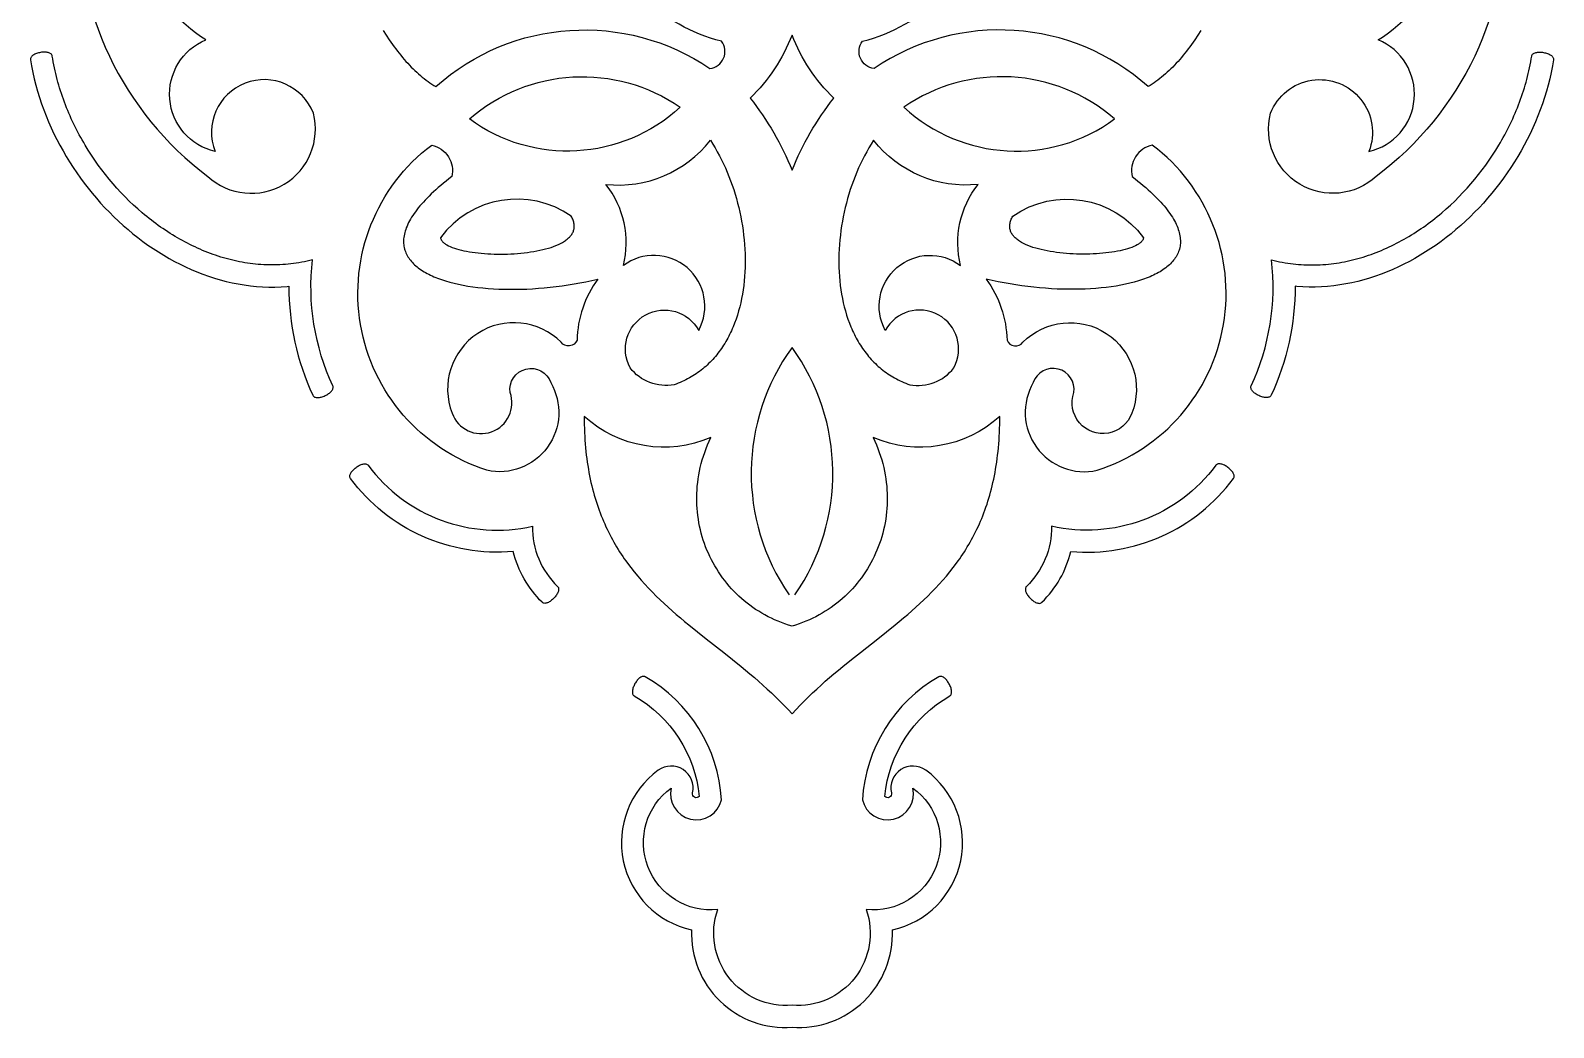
# Model space of a CAD drawing. Extents: x -809 to -401, y -253 to 409.
# Drawn here: x -777.9 to -432.2, y -253 to -26.8 of the extents above; entities that cross this region are included whole.
import ezdxf

# ---------------------------------------------------------------- set-up
doc = ezdxf.new("R2010")
doc.units = 0
doc.layers.add('LAYER_1', color=18, linetype='CONTINUOUS')

msp = doc.modelspace()

# ---------------------------------------------------------------- linework, layer by layer
at = {"layer": 'LAYER_1'}
for points in [[(-732.71, 61.3, 0.526463), (-737.64, -59.87, 0.747044), (-713.69, -45.54, 1), (-736, -54.23, -0.727969), (-738.11, -28.87, -0.677987), (-725.66, 38.06, 1)], [(-477.4, 61.3, -0.526463), (-472.46, -59.87, -0.747044), (-496.42, -45.54, -1), (-474.11, -54.23, 0.727969), (-471.99, -28.87, 0.677987), (-484.44, 38.06, -1)], [(-605.05, -58.48, -0.071224), (-595.58, -42.1, -0.106357), (-605.05, -27.82, -0.106357), (-614.52, -42.1, -0.071224)], [(-709.28, -107.44, -0.138122), (-713.89, -78.79), (-714.51, -78.95), (-715.12, -79.09), (-715.73, -79.23), (-716.34, -79.35), (-716.96, -79.46), (-717.57, -79.56), (-718.19, -79.65), (-718.8, -79.73), (-719.42, -79.8), (-720.04, -79.86), (-720.65, -79.9), (-721.27, -79.94), (-721.89, -79.97), (-722.5, -79.98), (-723.12, -79.98), (-723.73, -79.98), (-724.35, -79.96), (-724.96, -79.93), (-725.58, -79.9), (-726.19, -79.85), (-726.81, -79.79), (-727.42, -79.72), (-728.03, -79.65), (-728.64, -79.56), (-729.25, -79.46), (-729.86, -79.36), (-730.47, -79.24), (-731.07, -79.12), (-731.68, -78.98), (-732.28, -78.84), (-732.89, -78.68), (-733.49, -78.52), (-734.09, -78.35), (-734.69, -78.17), (-735.28, -77.98), (-735.88, -77.78), (-736.47, -77.58), (-737.06, -77.36), (-737.65, -77.14), (-738.24, -76.9), (-738.82, -76.66), (-739.4, -76.41), (-739.98, -76.16), (-740.56, -75.89), (-741.14, -75.62), (-741.71, -75.33), (-742.28, -75.04), (-742.85, -74.75), (-743.41, -74.44), (-743.98, -74.13), (-744.53, -73.81), (-745.09, -73.48), (-745.64, -73.14), (-746.19, -72.8), (-746.74, -72.45), (-747.29, -72.09), (-747.83, -71.73), (-748.36, -71.36), (-748.9, -70.98), (-749.43, -70.59), (-749.95, -70.2), (-750.47, -69.8), (-750.99, -69.39), (-751.51, -68.98), (-752.02, -68.56), (-752.53, -68.14), (-753.53, -67.27), (-754.51, -66.37), (-755.48, -65.46), (-756.43, -64.51), (-757.36, -63.55), (-758.27, -62.56), (-759.16, -61.55), (-760.03, -60.52), (-760.88, -59.47), (-761.7, -58.41), (-762.51, -57.32), (-763.29, -56.21), (-764.05, -55.09), (-764.78, -53.95), (-765.49, -52.79), (-765.83, -52.2), (-766.17, -51.61), (-766.5, -51.02), (-766.83, -50.43), (-767.15, -49.83), (-767.46, -49.22), (-767.77, -48.62), (-768.07, -48.01), (-768.36, -47.39), (-768.64, -46.78), (-768.92, -46.16), (-769.19, -45.53), (-769.45, -44.91), (-769.71, -44.28), (-769.96, -43.65), (-770.2, -43.01), (-770.43, -42.38), (-770.65, -41.74), (-770.87, -41.09), (-771.08, -40.45), (-771.28, -39.8), (-771.48, -39.15), (-771.66, -38.5), (-771.84, -37.85), (-772.01, -37.19), (-772.17, -36.54), (-772.33, -35.88), (-772.47, -35.22), (-772.61, -34.55), (-772.74, -33.89), (-772.86, -33.22), (-772.97, -32.56), (-773.01, -32.41), (-773.07, -32.28), (-773.16, -32.16), (-773.27, -32.05), (-773.4, -31.96), (-773.54, -31.88), (-773.71, -31.82), (-773.89, -31.76), (-774.08, -31.72), (-774.28, -31.69), (-774.5, -31.68), (-774.72, -31.67), (-774.94, -31.67), (-775.17, -31.69), (-775.4, -31.71), (-775.64, -31.75), (-775.87, -31.79), (-776.09, -31.85), (-776.32, -31.91), (-776.53, -31.98), (-776.74, -32.06), (-776.93, -32.15), (-777.11, -32.25), (-777.28, -32.35), (-777.43, -32.46), (-777.57, -32.58), (-777.68, -32.7), (-777.78, -32.83), (-777.85, -32.97), (-777.89, -33.11), (-777.91, -33.25), (-777.9, -33.41), (-777.65, -34.8), (-777.36, -36.26), (-777.04, -37.7), (-776.68, -39.13), (-776.28, -40.56), (-775.85, -41.97), (-775.38, -43.37), (-774.88, -44.76), (-774.35, -46.13), (-773.79, -47.5), (-773.19, -48.84), (-772.57, -50.18), (-771.92, -51.5), (-771.23, -52.8), (-770.52, -54.08), (-769.78, -55.35), (-769.02, -56.6), (-768.22, -57.84), (-767.4, -59.05), (-766.56, -60.25), (-765.69, -61.42), (-764.8, -62.58), (-763.88, -63.71), (-762.94, -64.82), (-761.98, -65.91), (-760.99, -66.98), (-759.99, -68.02), (-758.96, -69.04), (-757.91, -70.04), (-756.85, -71.01), (-755.76, -71.95), (-754.66, -72.87), (-753.53, -73.76), (-752.39, -74.62), (-751.23, -75.45), (-750.06, -76.25), (-748.87, -77.03), (-747.66, -77.77), (-746.44, -78.48), (-745.2, -79.16), (-743.95, -79.81), (-742.68, -80.42), (-741.4, -81), (-740.11, -81.54), (-738.81, -82.05), (-737.49, -82.52), (-736.16, -82.95), (-734.83, -83.34), (-733.48, -83.69), (-732.12, -84), (-730.76, -84.28), (-729.38, -84.5), (-728, -84.69), (-726.62, -84.83), (-725.23, -84.93), (-723.83, -84.98), (-722.43, -84.98), (-721.02, -84.94), (-719.62, -84.84), (-719.25, -84.8, 0.109473), (-713.82, -109.54), (-713.74, -109.67), (-713.65, -109.78), (-713.53, -109.87), (-713.4, -109.95), (-713.25, -110), (-713.08, -110.04), (-712.91, -110.06), (-712.72, -110.06), (-712.52, -110.05), (-712.32, -110.03), (-712.11, -109.99), (-711.89, -109.94), (-711.68, -109.88), (-711.46, -109.8), (-711.24, -109.72), (-711.03, -109.62), (-710.82, -109.52), (-710.61, -109.41), (-710.42, -109.29), (-710.23, -109.17), (-710.05, -109.04), (-709.89, -108.9), (-709.73, -108.76), (-709.6, -108.62), (-709.48, -108.47), (-709.38, -108.32), (-709.31, -108.17), (-709.25, -108.02), (-709.22, -107.87), (-709.21, -107.73), (-709.23, -107.58)], [(-500.82, -107.44, 0.138122), (-496.21, -78.79), (-495.6, -78.95), (-494.99, -79.09), (-494.37, -79.23), (-493.76, -79.35), (-493.15, -79.46), (-492.53, -79.56), (-491.92, -79.65), (-491.3, -79.73), (-490.68, -79.8), (-490.07, -79.86), (-489.45, -79.9), (-488.84, -79.94), (-488.22, -79.97), (-487.6, -79.98), (-486.99, -79.98), (-486.37, -79.98), (-485.76, -79.96), (-485.14, -79.93), (-484.53, -79.9), (-483.91, -79.85), (-483.3, -79.79), (-482.69, -79.72), (-482.08, -79.65), (-481.46, -79.56), (-480.85, -79.46), (-480.25, -79.36), (-479.64, -79.24), (-479.03, -79.12), (-478.43, -78.98), (-477.82, -78.84), (-477.22, -78.68), (-476.62, -78.52), (-476.02, -78.35), (-475.42, -78.17), (-474.82, -77.98), (-474.23, -77.78), (-473.63, -77.58), (-473.04, -77.36), (-472.45, -77.14), (-471.87, -76.9), (-471.28, -76.66), (-470.7, -76.41), (-470.12, -76.16), (-469.54, -75.89), (-468.97, -75.62), (-468.39, -75.33), (-467.82, -75.04), (-467.26, -74.75), (-466.69, -74.44), (-466.13, -74.13), (-465.57, -73.81), (-465.01, -73.48), (-464.46, -73.14), (-463.91, -72.8), (-463.36, -72.45), (-462.82, -72.09), (-462.28, -71.73), (-461.74, -71.36), (-461.21, -70.98), (-460.68, -70.59), (-460.15, -70.2), (-459.63, -69.8), (-459.11, -69.39), (-458.6, -68.98), (-458.09, -68.56), (-457.58, -68.14), (-456.58, -67.27), (-455.59, -66.37), (-454.63, -65.46), (-453.68, -64.51), (-452.75, -63.55), (-451.84, -62.56), (-450.95, -61.55), (-450.08, -60.52), (-449.23, -59.47), (-448.4, -58.41), (-447.6, -57.32), (-446.82, -56.21), (-446.06, -55.09), (-445.32, -53.95), (-444.62, -52.79), (-444.27, -52.2), (-443.93, -51.61), (-443.6, -51.02), (-443.27, -50.43), (-442.96, -49.83), (-442.64, -49.22), (-442.34, -48.62), (-442.04, -48.01), (-441.75, -47.39), (-441.46, -46.78), (-441.19, -46.16), (-440.92, -45.53), (-440.65, -44.91), (-440.4, -44.28), (-440.15, -43.65), (-439.91, -43.01), (-439.68, -42.38), (-439.45, -41.74), (-439.23, -41.09), (-439.02, -40.45), (-438.82, -39.8), (-438.63, -39.15), (-438.44, -38.5), (-438.26, -37.85), (-438.09, -37.19), (-437.93, -36.54), (-437.78, -35.88), (-437.63, -35.22), (-437.49, -34.55), (-437.37, -33.89), (-437.25, -33.22), (-437.14, -32.56), (-437.1, -32.41), (-437.03, -32.28), (-436.95, -32.16), (-436.84, -32.05), (-436.71, -31.96), (-436.56, -31.88), (-436.4, -31.82), (-436.22, -31.76), (-436.02, -31.72), (-435.82, -31.69), (-435.61, -31.68), (-435.39, -31.67), (-435.16, -31.67), (-434.93, -31.69), (-434.7, -31.71), (-434.47, -31.75), (-434.24, -31.79), (-434.01, -31.85), (-433.79, -31.91), (-433.57, -31.98), (-433.37, -32.06), (-433.17, -32.15), (-432.99, -32.25), (-432.82, -32.35), (-432.67, -32.46), (-432.54, -32.58), (-432.42, -32.7), (-432.33, -32.83), (-432.26, -32.97), (-432.21, -33.11), (-432.2, -33.25), (-432.21, -33.41), (-432.45, -34.8), (-432.74, -36.26), (-433.07, -37.7), (-433.43, -39.13), (-433.83, -40.56), (-434.26, -41.97), (-434.72, -43.37), (-435.22, -44.76), (-435.75, -46.13), (-436.32, -47.5), (-436.91, -48.84), (-437.54, -50.18), (-438.19, -51.5), (-438.87, -52.8), (-439.58, -54.08), (-440.32, -55.35), (-441.09, -56.6), (-441.88, -57.84), (-442.7, -59.05), (-443.54, -60.25), (-444.41, -61.42), (-445.31, -62.58), (-446.22, -63.71), (-447.16, -64.82), (-448.13, -65.91), (-449.11, -66.98), (-450.12, -68.02), (-451.14, -69.04), (-452.19, -70.04), (-453.26, -71.01), (-454.34, -71.95), (-455.45, -72.87), (-456.57, -73.76), (-457.71, -74.62), (-458.87, -75.45), (-460.05, -76.25), (-461.24, -77.03), (-462.45, -77.77), (-463.67, -78.48), (-464.91, -79.16), (-466.16, -79.81), (-467.42, -80.42), (-468.7, -81), (-469.99, -81.54), (-471.3, -82.05), (-472.61, -82.52), (-473.94, -82.95), (-475.28, -83.34), (-476.63, -83.69), (-477.98, -84), (-479.35, -84.28), (-480.72, -84.5), (-482.1, -84.69), (-483.49, -84.83), (-484.88, -84.93), (-486.28, -84.98), (-487.68, -84.98), (-489.08, -84.94), (-490.49, -84.84), (-490.86, -84.8, -0.109473), (-496.28, -109.54), (-496.36, -109.67), (-496.46, -109.78), (-496.57, -109.87), (-496.71, -109.95), (-496.86, -110), (-497.02, -110.04), (-497.2, -110.06), (-497.39, -110.06), (-497.58, -110.05), (-497.79, -110.03), (-498, -109.99), (-498.21, -109.94), (-498.43, -109.88), (-498.65, -109.8), (-498.86, -109.72), (-499.08, -109.62), (-499.29, -109.52), (-499.49, -109.41), (-499.69, -109.29), (-499.88, -109.17), (-500.05, -109.04), (-500.22, -108.9), (-500.37, -108.76), (-500.51, -108.62), (-500.62, -108.47), (-500.72, -108.32), (-500.8, -108.17), (-500.85, -108.02), (-500.89, -107.87), (-500.89, -107.73), (-500.87, -107.58)], [(-630.43, -44.18, -0.358199), (-678.28, -46.83, -0.342514)], [(-579.67, -44.18, 0.358199), (-531.82, -46.83, 0.342514)], [(-623.58, -51.67), (-623.04, -52.52), (-622.52, -53.39), (-622.01, -54.27), (-621.52, -55.17), (-621.05, -56.09), (-620.6, -57.02), (-620.16, -57.96), (-619.75, -58.92), (-619.36, -59.89), (-618.98, -60.87), (-618.62, -61.86), (-618.29, -62.86), (-617.97, -63.87), (-617.67, -64.89), (-617.39, -65.91), (-617.14, -66.94), (-616.9, -67.98), (-616.68, -69.02), (-616.49, -70.06), (-616.31, -71.11), (-616.16, -72.16), (-616.03, -73.21), (-615.92, -74.26), (-615.83, -75.31), (-615.76, -76.36), (-615.71, -77.41), (-615.69, -78.45), (-615.69, -79.49), (-615.71, -80.52), (-615.75, -81.55), (-615.82, -82.58), (-615.9, -83.59), (-616.02, -84.6), (-616.15, -85.6), (-616.31, -86.58), (-616.49, -87.56), (-616.7, -88.53), (-616.93, -89.48), (-617.18, -90.42), (-617.46, -91.35), (-617.76, -92.26), (-618.08, -93.16), (-618.44, -94.04), (-618.62, -94.47), (-618.81, -94.9), (-619.01, -95.32), (-619.21, -95.74), (-619.42, -96.16), (-619.64, -96.56), (-619.86, -96.97), (-620.09, -97.37), (-620.32, -97.76), (-620.57, -98.15), (-620.81, -98.54), (-621.07, -98.91), (-621.33, -99.29), (-621.6, -99.65), (-621.87, -100.01), (-622.15, -100.37), (-622.44, -100.72), (-622.73, -101.06), (-623.03, -101.4), (-623.34, -101.73), (-623.65, -102.05), (-623.97, -102.37), (-624.3, -102.68), (-624.63, -102.98), (-624.97, -103.28), (-625.32, -103.56), (-625.67, -103.85), (-626.03, -104.12), (-626.4, -104.39), (-626.78, -104.65), (-627.16, -104.9), (-627.54, -105.15), (-627.94, -105.38), (-628.34, -105.61), (-628.75, -105.84), (-629.16, -106.05), (-629.59, -106.25), (-630.02, -106.45), (-630.45, -106.64), (-630.9, -106.82), (-631.35, -106.99), (-631.8, -107.15, -0.281746), (-641.78, -103.34, -1), (-626.23, -94.82, 0.804237), (-643.33, -80.1, 0.232753), (-647.28, -61.69, 0.258754)], [(-586.52, -51.67), (-587.06, -52.52), (-587.59, -53.39), (-588.1, -54.27), (-588.58, -55.17), (-589.05, -56.09), (-589.51, -57.02), (-589.94, -57.96), (-590.35, -58.92), (-590.75, -59.89), (-591.13, -60.87), (-591.48, -61.86), (-591.82, -62.86), (-592.14, -63.87), (-592.43, -64.89), (-592.71, -65.91), (-592.97, -66.94), (-593.21, -67.98), (-593.42, -69.02), (-593.62, -70.06), (-593.79, -71.11), (-593.95, -72.16), (-594.08, -73.21), (-594.19, -74.26), (-594.28, -75.31), (-594.35, -76.36), (-594.39, -77.41), (-594.42, -78.45), (-594.42, -79.49), (-594.4, -80.52), (-594.36, -81.55), (-594.29, -82.58), (-594.2, -83.59), (-594.09, -84.6), (-593.95, -85.6), (-593.8, -86.58), (-593.61, -87.56), (-593.41, -88.53), (-593.18, -89.48), (-592.93, -90.42), (-592.65, -91.35), (-592.35, -92.26), (-592.02, -93.16), (-591.67, -94.04), (-591.48, -94.47), (-591.29, -94.9), (-591.1, -95.32), (-590.89, -95.74), (-590.68, -96.16), (-590.47, -96.56), (-590.24, -96.97), (-590.02, -97.37), (-589.78, -97.76), (-589.54, -98.15), (-589.29, -98.54), (-589.04, -98.91), (-588.77, -99.29), (-588.51, -99.65), (-588.23, -100.01), (-587.95, -100.37), (-587.67, -100.72), (-587.37, -101.06), (-587.07, -101.4), (-586.76, -101.73), (-586.45, -102.05), (-586.13, -102.37), (-585.8, -102.68), (-585.47, -102.98), (-585.13, -103.28), (-584.78, -103.56), (-584.43, -103.85), (-584.07, -104.12), (-583.7, -104.39), (-583.33, -104.65), (-582.95, -104.9), (-582.56, -105.15), (-582.17, -105.38), (-581.76, -105.61), (-581.36, -105.84), (-580.94, -106.05), (-580.52, -106.25), (-580.09, -106.45), (-579.65, -106.64), (-579.21, -106.82), (-578.76, -106.99), (-578.3, -107.15, 0.281746), (-568.32, -103.34, 1), (-583.88, -94.82, -0.804237), (-566.77, -80.1, -0.232753), (-562.83, -61.69, -0.258754)], [(-649.15, -83.18, 0.152023), (-653.85, -97.04, -0.586592), (-657.48, -97.52, 0.813856), (-682.18, -113.62, 1), (-669.03, -108.92, -0.913163), (-659.83, -106.66, -0.653306), (-674.29, -126.58, -0.607812), (-686.83, -52.76, -0.415169), (-682.26, -59.93), (-682.92, -60.44), (-683.56, -60.94), (-684.17, -61.44), (-684.77, -61.94), (-685.34, -62.42), (-685.89, -62.91), (-686.41, -63.38), (-686.92, -63.86), (-687.4, -64.33), (-687.87, -64.79), (-688.31, -65.25), (-688.73, -65.7), (-689.13, -66.15), (-689.52, -66.59), (-689.88, -67.03), (-690.22, -67.46), (-690.54, -67.89), (-690.85, -68.32), (-691.13, -68.73), (-691.39, -69.15), (-691.64, -69.56), (-691.87, -69.96), (-692.08, -70.36), (-692.27, -70.75), (-692.44, -71.14), (-692.6, -71.52), (-692.73, -71.9), (-692.85, -72.27), (-692.96, -72.64), (-693.04, -73), (-693.11, -73.36), (-693.16, -73.71), (-693.2, -74.06), (-693.21, -74.4), (-693.22, -74.74), (-693.2, -75.07), (-693.17, -75.4), (-693.13, -75.72), (-693.07, -76.04), (-692.99, -76.35), (-692.9, -76.65), (-692.8, -76.95), (-692.68, -77.25), (-692.54, -77.54), (-692.39, -77.83), (-692.23, -78.11), (-692.06, -78.38), (-691.87, -78.65), (-691.66, -78.92), (-691.44, -79.18), (-691.21, -79.43), (-690.97, -79.68), (-690.72, -79.93), (-690.45, -80.17), (-690.17, -80.4), (-689.87, -80.63), (-689.57, -80.86), (-689.25, -81.07), (-688.92, -81.29), (-688.58, -81.5), (-688.23, -81.7), (-687.87, -81.9), (-687.5, -82.09), (-687.12, -82.28), (-686.72, -82.46), (-686.32, -82.63), (-685.9, -82.81), (-685.48, -82.97), (-685.05, -83.13), (-684.6, -83.29), (-684.15, -83.44), (-683.69, -83.59), (-682.74, -83.86), (-681.75, -84.11), (-680.74, -84.35), (-679.69, -84.56), (-678.61, -84.75), (-677.51, -84.92), (-676.37, -85.06), (-675.22, -85.19), (-674.04, -85.29), (-672.83, -85.38), (-671.61, -85.44), (-670.37, -85.48), (-669.11, -85.5), (-667.83, -85.5), (-666.54, -85.47), (-665.24, -85.43), (-663.92, -85.36), (-662.6, -85.27), (-661.27, -85.16), (-659.93, -85.03), (-658.58, -84.87), (-657.24, -84.7), (-655.89, -84.5), (-654.53, -84.28), (-653.18, -84.04), (-651.84, -83.77), (-650.49, -83.49)], [(-560.95, -83.18, -0.152023), (-556.25, -97.04, 0.586592), (-552.63, -97.52, -0.813856), (-527.92, -113.62, -1), (-541.07, -108.92, 0.913163), (-550.28, -106.66, 0.653306), (-535.81, -126.58, 0.607812), (-523.28, -52.76, 0.415169), (-527.84, -59.93), (-527.18, -60.44), (-526.54, -60.94), (-525.93, -61.44), (-525.34, -61.94), (-524.77, -62.42), (-524.22, -62.91), (-523.69, -63.38), (-523.19, -63.86), (-522.7, -64.33), (-522.24, -64.79), (-521.8, -65.25), (-521.37, -65.7), (-520.97, -66.15), (-520.59, -66.59), (-520.23, -67.03), (-519.88, -67.46), (-519.56, -67.89), (-519.26, -68.32), (-518.97, -68.73), (-518.71, -69.15), (-518.46, -69.56), (-518.24, -69.96), (-518.03, -70.36), (-517.84, -70.75), (-517.66, -71.14), (-517.51, -71.52), (-517.37, -71.9), (-517.25, -72.27), (-517.15, -72.64), (-517.06, -73), (-517, -73.36), (-516.94, -73.71), (-516.91, -74.06), (-516.89, -74.4), (-516.89, -74.74), (-516.9, -75.07), (-516.93, -75.4), (-516.98, -75.72), (-517.04, -76.04), (-517.11, -76.35), (-517.2, -76.65), (-517.31, -76.95), (-517.43, -77.25), (-517.56, -77.54), (-517.71, -77.83), (-517.87, -78.11), (-518.05, -78.38), (-518.24, -78.65), (-518.44, -78.92), (-518.66, -79.18), (-518.89, -79.43), (-519.13, -79.68), (-519.39, -79.93), (-519.66, -80.17), (-519.94, -80.4), (-520.23, -80.63), (-520.54, -80.86), (-520.85, -81.07), (-521.18, -81.29), (-521.52, -81.5), (-521.87, -81.7), (-522.23, -81.9), (-522.61, -82.09), (-522.99, -82.28), (-523.38, -82.46), (-523.79, -82.63), (-524.2, -82.81), (-524.63, -82.97), (-525.06, -83.13), (-525.5, -83.29), (-525.96, -83.44), (-526.42, -83.59), (-527.37, -83.86), (-528.35, -84.11), (-529.37, -84.35), (-530.42, -84.56), (-531.49, -84.75), (-532.6, -84.92), (-533.73, -85.06), (-534.89, -85.19), (-536.07, -85.29), (-537.27, -85.38), (-538.5, -85.44), (-539.74, -85.48), (-541, -85.5), (-542.27, -85.5), (-543.56, -85.47), (-544.87, -85.43), (-546.18, -85.36), (-547.5, -85.27), (-548.84, -85.16), (-550.18, -85.03), (-551.52, -84.87), (-552.87, -84.7), (-554.22, -84.5), (-555.57, -84.28), (-556.92, -84.04), (-558.27, -83.77), (-559.61, -83.49)], [(-655.17, -68.89, 0.405148), (-684.85, -73.78), (-684.82, -73.91), (-684.78, -74.04), (-684.72, -74.17), (-684.65, -74.29), (-684.57, -74.42), (-684.48, -74.54), (-684.38, -74.66), (-684.27, -74.77), (-684.15, -74.89), (-684.02, -75), (-683.87, -75.11), (-683.72, -75.22), (-683.39, -75.42), (-683.02, -75.62), (-682.61, -75.81), (-682.17, -75.99), (-681.69, -76.16), (-681.19, -76.32), (-680.66, -76.48), (-680.1, -76.62), (-679.52, -76.75), (-678.91, -76.87), (-678.28, -76.98), (-677.63, -77.08), (-676.96, -77.17), (-676.27, -77.25), (-675.57, -77.32), (-674.86, -77.38), (-674.13, -77.43), (-673.4, -77.47), (-672.65, -77.49), (-671.9, -77.51), (-671.14, -77.51), (-670.38, -77.5), (-669.62, -77.49), (-668.86, -77.46), (-668.1, -77.41), (-667.35, -77.36), (-666.6, -77.3), (-665.86, -77.22), (-665.12, -77.13), (-664.4, -77.03), (-663.68, -76.92), (-662.98, -76.79), (-662.3, -76.65), (-661.63, -76.5), (-660.99, -76.34), (-660.36, -76.16), (-659.75, -75.98), (-659.17, -75.77), (-658.62, -75.56), (-658.09, -75.33), (-657.59, -75.09), (-657.12, -74.84), (-656.68, -74.57), (-656.48, -74.43), (-656.28, -74.29), (-656.09, -74.15), (-655.92, -74), (-655.75, -73.85), (-655.59, -73.69), (-655.44, -73.53), (-655.3, -73.37), (-655.17, -73.2), (-655.05, -73.03), (-654.94, -72.86), (-654.84, -72.68), (-654.75, -72.5), (-654.68, -72.32), (-654.61, -72.13), (-654.56, -71.94), (-654.52, -71.75), (-654.49, -71.55), (-654.47, -71.35), (-654.47, -71.14), (-654.48, -70.94), (-654.5, -70.72), (-654.54, -70.51), (-654.58, -70.29), (-654.65, -70.06), (-654.72, -69.84), (-654.81, -69.61), (-654.92, -69.37), (-655.04, -69.14)], [(-554.94, -68.89, -0.405148), (-525.25, -73.78), (-525.28, -73.91), (-525.33, -74.04), (-525.38, -74.17), (-525.45, -74.29), (-525.53, -74.42), (-525.62, -74.54), (-525.72, -74.66), (-525.83, -74.77), (-525.96, -74.89), (-526.09, -75), (-526.23, -75.11), (-526.38, -75.22), (-526.72, -75.42), (-527.09, -75.62), (-527.5, -75.81), (-527.94, -75.99), (-528.41, -76.16), (-528.91, -76.32), (-529.45, -76.48), (-530.01, -76.62), (-530.59, -76.75), (-531.2, -76.87), (-531.83, -76.98), (-532.48, -77.08), (-533.15, -77.17), (-533.83, -77.25), (-534.53, -77.32), (-535.25, -77.38), (-535.97, -77.43), (-536.71, -77.47), (-537.45, -77.49), (-538.2, -77.51), (-538.96, -77.51), (-539.72, -77.5), (-540.48, -77.49), (-541.24, -77.46), (-542, -77.41), (-542.76, -77.36), (-543.51, -77.3), (-544.25, -77.22), (-544.98, -77.13), (-545.71, -77.03), (-546.42, -76.92), (-547.12, -76.79), (-547.8, -76.65), (-548.47, -76.5), (-549.12, -76.34), (-549.74, -76.16), (-550.35, -75.98), (-550.93, -75.77), (-551.49, -75.56), (-552.02, -75.33), (-552.51, -75.09), (-552.98, -74.84), (-553.42, -74.57), (-553.63, -74.43), (-553.82, -74.29), (-554.01, -74.15), (-554.19, -74), (-554.36, -73.85), (-554.52, -73.69), (-554.67, -73.53), (-554.81, -73.37), (-554.94, -73.2), (-555.06, -73.03), (-555.17, -72.86), (-555.27, -72.68), (-555.35, -72.5), (-555.43, -72.32), (-555.49, -72.13), (-555.55, -71.94), (-555.59, -71.75), (-555.61, -71.55), (-555.63, -71.35), (-555.63, -71.14), (-555.63, -70.94), (-555.6, -70.72), (-555.57, -70.51), (-555.52, -70.29), (-555.46, -70.06), (-555.38, -69.84), (-555.29, -69.61), (-555.19, -69.37), (-555.07, -69.14)], [(-605.05, -181.85), (-604.14, -180.86), (-603.22, -179.89), (-602.29, -178.95), (-601.34, -178.02), (-600.39, -177.11), (-599.43, -176.22), (-598.46, -175.34), (-597.49, -174.47), (-596.51, -173.62), (-595.52, -172.79), (-594.53, -171.96), (-593.53, -171.14), (-591.54, -169.53), (-589.54, -167.94), (-585.56, -164.81), (-583.59, -163.25), (-581.65, -161.68), (-580.69, -160.89), (-579.73, -160.09), (-578.79, -159.28), (-577.85, -158.47), (-576.93, -157.64), (-576.02, -156.81), (-575.12, -155.97), (-574.23, -155.11), (-573.36, -154.24), (-572.5, -153.35), (-571.66, -152.45), (-570.83, -151.53), (-570.02, -150.59), (-569.24, -149.64), (-568.47, -148.66), (-567.72, -147.66), (-567.35, -147.15), (-566.99, -146.64), (-566.63, -146.12), (-566.28, -145.59), (-565.93, -145.06), (-565.59, -144.52), (-565.26, -143.98), (-564.93, -143.43), (-564.61, -142.87), (-564.29, -142.31), (-563.98, -141.73), (-563.68, -141.15), (-563.38, -140.57), (-563.09, -139.97), (-562.81, -139.37), (-562.53, -138.76), (-562.26, -138.15), (-562, -137.52), (-561.74, -136.89), (-561.5, -136.24), (-561.25, -135.59), (-561.02, -134.94), (-560.79, -134.27), (-560.58, -133.59), (-560.36, -132.91), (-560.16, -132.21), (-559.97, -131.51), (-559.78, -130.79), (-559.6, -130.07), (-559.43, -129.34), (-559.26, -128.6), (-559.11, -127.84), (-558.96, -127.08), (-558.83, -126.31), (-558.7, -125.52), (-558.58, -124.73), (-558.47, -123.93), (-558.37, -123.11), (-558.28, -122.28), (-558.19, -121.45), (-558.12, -120.6), (-558.05, -119.74), (-558, -118.87), (-557.96, -117.98), (-557.92, -117.09), (-557.89, -116.18), (-557.88, -115.26), (-557.87, -114.33, -0.295937), (-586.64, -119.11), (-586.25, -119.96), (-585.88, -120.81), (-585.55, -121.66), (-585.24, -122.51), (-584.95, -123.36), (-584.69, -124.22), (-584.45, -125.07), (-584.24, -125.92), (-584.06, -126.78), (-583.9, -127.63), (-583.76, -128.48), (-583.65, -129.33), (-583.56, -130.18), (-583.49, -131.03), (-583.45, -131.87), (-583.43, -132.71), (-583.44, -133.55), (-583.46, -134.38), (-583.51, -135.21), (-583.58, -136.03), (-583.68, -136.85), (-583.79, -137.66), (-583.93, -138.47), (-584.08, -139.27), (-584.26, -140.07), (-584.46, -140.86), (-584.68, -141.64), (-584.92, -142.41), (-585.18, -143.18), (-585.46, -143.94), (-585.76, -144.68), (-586.08, -145.42), (-586.41, -146.15), (-586.77, -146.87), (-587.15, -147.58), (-587.54, -148.28), (-587.95, -148.97), (-588.38, -149.64), (-588.83, -150.31), (-589.29, -150.96), (-589.77, -151.6), (-590.27, -152.22), (-590.79, -152.84), (-591.32, -153.44), (-591.87, -154.02), (-592.43, -154.59), (-593.01, -155.15), (-593.61, -155.69), (-594.22, -156.21), (-594.84, -156.72), (-595.48, -157.21), (-596.14, -157.69), (-596.81, -158.14), (-597.49, -158.58), (-598.19, -159.01), (-598.9, -159.41), (-599.62, -159.8), (-600.36, -160.16), (-601.11, -160.51), (-601.88, -160.83), (-602.65, -161.14), (-603.44, -161.43), (-604.24, -161.69), (-605.05, -161.93), (-605.86, -161.69), (-606.66, -161.43), (-607.45, -161.14), (-608.23, -160.83), (-608.99, -160.51), (-609.74, -160.16), (-610.48, -159.8), (-611.21, -159.41), (-611.92, -159.01), (-612.61, -158.58), (-613.3, -158.14), (-613.97, -157.69), (-614.62, -157.21), (-615.26, -156.72), (-615.89, -156.21), (-616.5, -155.69), (-617.09, -155.15), (-617.67, -154.59), (-618.24, -154.02), (-618.79, -153.44), (-619.32, -152.84), (-619.83, -152.22), (-620.33, -151.6), (-620.81, -150.96), (-621.28, -150.31), (-621.73, -149.64), (-622.15, -148.97), (-622.57, -148.28), (-622.96, -147.58), (-623.33, -146.87), (-623.69, -146.15), (-624.03, -145.42), (-624.35, -144.68), (-624.65, -143.94), (-624.93, -143.18), (-625.18, -142.41), (-625.42, -141.64), (-625.64, -140.86), (-625.84, -140.07), (-626.02, -139.27), (-626.18, -138.47), (-626.31, -137.66), (-626.43, -136.85), (-626.52, -136.03), (-626.59, -135.21), (-626.64, -134.38), (-626.67, -133.55), (-626.67, -132.71), (-626.65, -131.87), (-626.61, -131.03), (-626.55, -130.18), (-626.46, -129.33), (-626.34, -128.48), (-626.21, -127.63), (-626.05, -126.78), (-625.86, -125.92), (-625.65, -125.07), (-625.42, -124.22), (-625.16, -123.36), (-624.87, -122.51), (-624.56, -121.66), (-624.22, -120.81), (-623.86, -119.96), (-623.47, -119.11, -0.295937), (-652.23, -114.33), (-652.23, -115.26), (-652.21, -116.18), (-652.18, -117.09), (-652.15, -117.98), (-652.1, -118.87), (-652.05, -119.74), (-651.99, -120.6), (-651.91, -121.45), (-651.83, -122.28), (-651.74, -123.11), (-651.64, -123.93), (-651.52, -124.73), (-651.41, -125.52), (-651.28, -126.31), (-651.14, -127.08), (-650.99, -127.84), (-650.84, -128.6), (-650.68, -129.34), (-650.51, -130.07), (-650.33, -130.79), (-650.14, -131.51), (-649.94, -132.21), (-649.74, -132.91), (-649.53, -133.59), (-649.31, -134.27), (-649.08, -134.94), (-648.85, -135.59), (-648.61, -136.24), (-648.36, -136.89), (-648.1, -137.52), (-647.84, -138.15), (-647.57, -138.76), (-647.29, -139.37), (-647.01, -139.97), (-646.72, -140.57), (-646.42, -141.15), (-646.12, -141.73), (-645.81, -142.31), (-645.5, -142.87), (-645.17, -143.43), (-644.85, -143.98), (-644.51, -144.52), (-644.17, -145.06), (-643.83, -145.59), (-643.48, -146.12), (-643.12, -146.64), (-642.76, -147.15), (-642.39, -147.66), (-641.64, -148.66), (-640.87, -149.64), (-640.08, -150.59), (-639.27, -151.53), (-638.45, -152.45), (-637.61, -153.35), (-636.75, -154.24), (-635.88, -155.11), (-634.99, -155.97), (-634.09, -156.81), (-633.18, -157.64), (-632.25, -158.47), (-631.32, -159.28), (-630.37, -160.09), (-629.42, -160.89), (-628.46, -161.68), (-626.51, -163.25), (-624.54, -164.81), (-620.56, -167.94), (-618.56, -169.53), (-616.57, -171.14), (-615.58, -171.96), (-614.59, -172.79), (-613.6, -173.62), (-612.62, -174.47), (-611.64, -175.34), (-610.67, -176.22), (-609.71, -177.11), (-608.76, -178.02), (-607.82, -178.95), (-606.88, -179.89), (-605.96, -180.86)], [(-701.25, -125.44, 0.297958), (-663.95, -139.25, 0.208315), (-658.27, -152.94), (-658.17, -153.06), (-658.09, -153.19), (-658.05, -153.33), (-658.02, -153.48), (-658.02, -153.64), (-658.04, -153.8), (-658.08, -153.98), (-658.13, -154.16), (-658.21, -154.34), (-658.3, -154.52), (-658.4, -154.71), (-658.52, -154.89), (-658.65, -155.08), (-658.79, -155.26), (-658.94, -155.44), (-659.1, -155.61), (-659.27, -155.78), (-659.44, -155.93), (-659.61, -156.08), (-659.79, -156.22), (-659.97, -156.34), (-660.16, -156.45), (-660.34, -156.55), (-660.52, -156.63), (-660.69, -156.69), (-660.87, -156.74), (-661.03, -156.76), (-661.19, -156.77), (-661.34, -156.75), (-661.48, -156.71), (-661.62, -156.64), (-661.73, -156.54, -0.143971), (-668.32, -144.99, -0.261711), (-705.27, -128.41), (-705.35, -128.28), (-705.4, -128.14), (-705.42, -128), (-705.42, -127.85), (-705.4, -127.69), (-705.35, -127.53), (-705.28, -127.36), (-705.2, -127.2), (-705.09, -127.03), (-704.98, -126.86), (-704.84, -126.69), (-704.69, -126.53), (-704.53, -126.37), (-704.37, -126.21), (-704.19, -126.06), (-704, -125.92), (-703.81, -125.79), (-703.62, -125.66), (-703.42, -125.54), (-703.22, -125.44), (-703.02, -125.35), (-702.82, -125.27), (-702.63, -125.2), (-702.44, -125.15), (-702.25, -125.12), (-702.07, -125.1), (-701.91, -125.1), (-701.75, -125.13), (-701.6, -125.17), (-701.47, -125.24), (-701.35, -125.33)], [(-508.86, -125.44, -0.297958), (-546.16, -139.25, -0.208315), (-551.84, -152.94), (-551.94, -153.06), (-552.01, -153.19), (-552.06, -153.33), (-552.08, -153.48), (-552.09, -153.64), (-552.07, -153.8), (-552.03, -153.98), (-551.97, -154.16), (-551.9, -154.34), (-551.81, -154.52), (-551.7, -154.71), (-551.59, -154.89), (-551.46, -155.08), (-551.31, -155.26), (-551.16, -155.44), (-551, -155.61), (-550.84, -155.78), (-550.67, -155.93), (-550.49, -156.08), (-550.31, -156.22), (-550.13, -156.34), (-549.95, -156.45), (-549.77, -156.55), (-549.59, -156.63), (-549.41, -156.69), (-549.24, -156.74), (-549.07, -156.76), (-548.91, -156.77), (-548.76, -156.75), (-548.62, -156.71), (-548.49, -156.64), (-548.37, -156.54, 0.143971), (-541.78, -144.99, 0.261711), (-504.84, -128.41), (-504.76, -128.28), (-504.71, -128.14), (-504.68, -128), (-504.68, -127.85), (-504.71, -127.69), (-504.75, -127.53), (-504.82, -127.36), (-504.91, -127.2), (-505.01, -127.03), (-505.13, -126.86), (-505.26, -126.69), (-505.41, -126.53), (-505.57, -126.37), (-505.74, -126.21), (-505.92, -126.06), (-506.1, -125.92), (-506.29, -125.79), (-506.49, -125.66), (-506.69, -125.54), (-506.89, -125.44), (-507.09, -125.35), (-507.28, -125.27), (-507.48, -125.2), (-507.67, -125.15), (-507.85, -125.12), (-508.03, -125.1), (-508.2, -125.1), (-508.36, -125.13), (-508.5, -125.17), (-508.64, -125.24), (-508.75, -125.33)], [(-605.05, -252.99, 0.447091), (-582.25, -230.88, 0.64568), (-574.67, -194.65, 0.694443), (-582.49, -199.81, -0.773593), (-583.99, -200.6, -0.241994), (-569.25, -177.78), (-569.13, -177.69), (-569.03, -177.58), (-568.95, -177.46), (-568.89, -177.32), (-568.85, -177.16), (-568.82, -177), (-568.82, -176.82), (-568.83, -176.63), (-568.86, -176.44), (-568.9, -176.24), (-568.96, -176.03), (-569.03, -175.82), (-569.11, -175.61), (-569.2, -175.4), (-569.31, -175.19), (-569.42, -174.99), (-569.54, -174.79), (-569.67, -174.59), (-569.8, -174.41), (-569.94, -174.23), (-570.09, -174.07), (-570.24, -173.91), (-570.39, -173.78), (-570.55, -173.65), (-570.7, -173.55), (-570.86, -173.46), (-571.01, -173.4), (-571.17, -173.36), (-571.32, -173.34), (-571.47, -173.35), (-571.61, -173.38), (-571.75, -173.44, 0.251399), (-589.07, -201.33, 1), (-577.62, -198.69, -0.765101), (-588.19, -226.28, -0.541105), (-605.05, -248, -0.541105), (-621.92, -226.28, -0.765101), (-632.48, -198.69, 1), (-621.04, -201.33, 0.251399), (-638.36, -173.44), (-638.49, -173.38), (-638.64, -173.35), (-638.79, -173.34), (-638.94, -173.36), (-639.09, -173.4), (-639.25, -173.46), (-639.4, -173.55), (-639.56, -173.65), (-639.71, -173.78), (-639.87, -173.91), (-640.01, -174.07), (-640.16, -174.23), (-640.3, -174.41), (-640.44, -174.59), (-640.57, -174.79), (-640.69, -174.99), (-640.8, -175.19), (-640.9, -175.4), (-640.99, -175.61), (-641.08, -175.82), (-641.15, -176.03), (-641.2, -176.24), (-641.25, -176.44), (-641.27, -176.63), (-641.29, -176.82), (-641.28, -177), (-641.26, -177.16), (-641.22, -177.32), (-641.16, -177.46), (-641.08, -177.58), (-640.97, -177.69), (-640.85, -177.78, -0.241994), (-626.11, -200.6, -0.773593), (-627.61, -199.81, 0.694443), (-635.43, -194.65, 0.64568), (-627.85, -230.88, 0.447091)]]:
    msp.add_lwpolyline(points, format="xyb", close=True, dxfattribs=at)
for points in [[(-697.86, -26.73), (-697.17, -27.82), (-696.46, -28.89), (-696.1, -29.41), (-695.74, -29.93), (-695.37, -30.43), (-694.99, -30.93), (-694.62, -31.43), (-694.23, -31.91), (-693.85, -32.39), (-693.46, -32.85), (-693.07, -33.31), (-692.67, -33.76), (-692.27, -34.2), (-691.87, -34.63), (-691.46, -35.05), (-691.05, -35.46), (-690.64, -35.86), (-690.22, -36.25), (-689.8, -36.63), (-689.38, -36.99), (-688.96, -37.35), (-688.53, -37.69), (-688.1, -38.02), (-687.67, -38.34), (-687.23, -38.65), (-686.79, -38.94), (-686.36, -39.22), (-685.91, -39.49, -0.343731), (-623.68, -35.38, 0.579557), (-621.04, -29.21, -0.263317), (-649.58, -1.8, -0.924949)], [(-512.24, -26.73), (-512.93, -27.82), (-513.64, -28.89), (-514, -29.41), (-514.37, -29.93), (-514.74, -30.43), (-515.11, -30.93), (-515.49, -31.43), (-515.87, -31.91), (-516.26, -32.39), (-516.64, -32.85), (-517.04, -33.31), (-517.43, -33.76), (-517.83, -34.2), (-518.24, -34.63), (-518.64, -35.05), (-519.05, -35.46), (-519.47, -35.86), (-519.88, -36.25), (-520.3, -36.63), (-520.72, -36.99), (-521.15, -37.35), (-521.58, -37.69), (-522.01, -38.02), (-522.44, -38.34), (-522.87, -38.65), (-523.31, -38.94), (-523.75, -39.22), (-524.19, -39.49, 0.343731), (-586.42, -35.38, -0.579557), (-589.06, -29.21, 0.263317), (-560.53, -1.8, 0.924949)], [(-604.38, -154.85, 0.317548), (-605.05, -98.68, 0.317548), (-605.72, -154.85)]]:
    msp.add_lwpolyline(points, format="xyb", dxfattribs=at)

doc.saveas('drawing.dxf')
